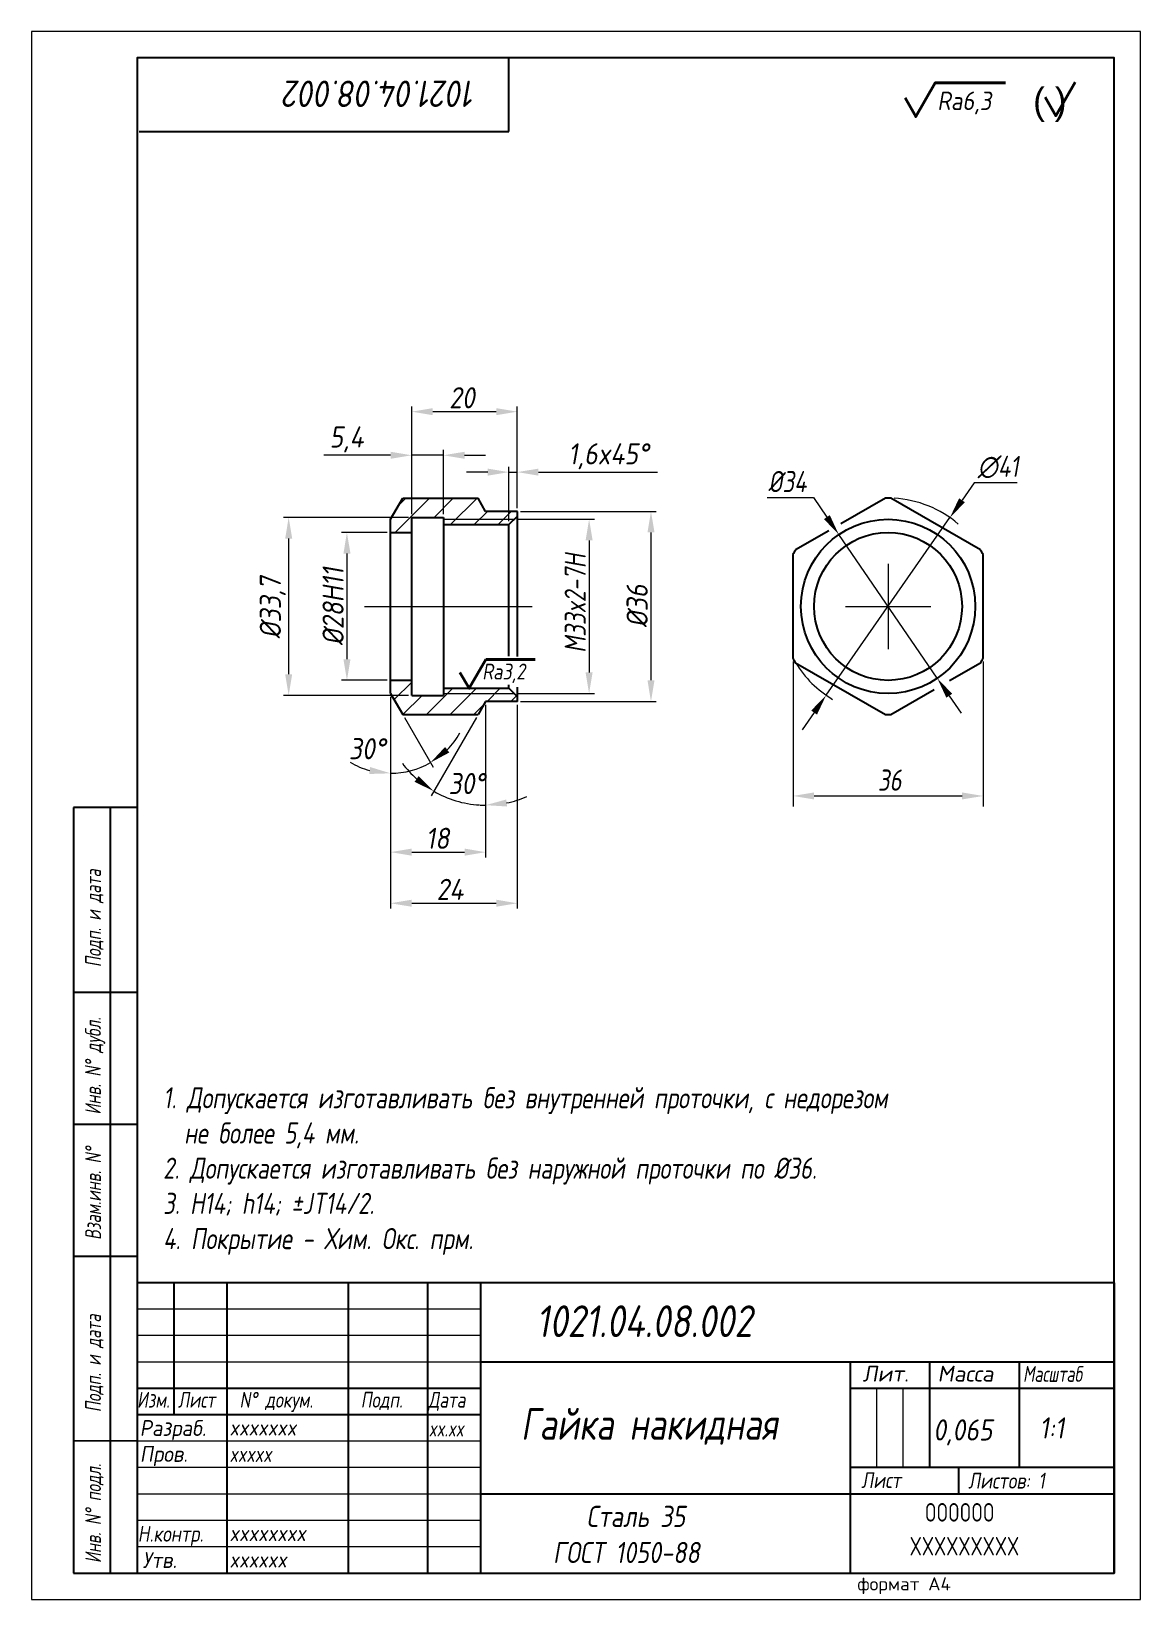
# Model space of a CAD drawing. Header units: millimetres. Extents: x 1943 to 2153, y -3264 to -2967.
import ezdxf

# ---------------------------------------------------------------- set-up
doc = ezdxf.new("R2010")
doc.units = ezdxf.units.MM
doc.linetypes.add('CENTER', pattern=[50.8, 31.75, -6.35, 6.35, -6.35])
for name, color, linetype, lineweight in [('Ax', 1, 'CENTER', 18), ('Dim', 3, 'Continuous', 40), ('Hatch', 5, 'Continuous', 18), ('Slim', 8, 'Continuous', 18), ('Text', 2, 'Continuous', 40), ('Wide', 31, 'Continuous', 60)]:
    doc.layers.add(name, color=color, linetype=linetype, lineweight=lineweight)
doc.styles.add('курсив', font='romans.shx', dxfattribs={"oblique": 10})
doc.styles.add('курсив 0_75', font='romans.shx', dxfattribs={"width": 0.75, "oblique": 10})
doc.styles.add('курсив 0_85', font='romans.shx', dxfattribs={"width": 0.85, "oblique": 10})
doc.dimstyles.new('к1_1', dxfattribs={"dimtxt": 4, "dimasz": 4, "dimexe": 1, "dimexo": 0.625, "dimtad": 1, "dimtxsty": 'курсив 0_85', "dimcen": 0, "dimadec": 0, "dimazin": 0, "dimtfac": 1, "dimtmove": 0, "dimatfit": 3, "dimldrblk": 'DOTSMALL', "dimfxl": 1, "dimlwd": 18, "dimlwe": 18, "dimarcsym": 0})
doc.dimstyles.new('к1_1св', dxfattribs={"dimtxt": 4, "dimasz": 4, "dimexe": 2, "dimexo": 0.625, "dimgap": 1, "dimtad": 1, "dimtoh": 1, "dimtxsty": 'курсив 0_75', "dimcen": 0, "dimadec": 0, "dimazin": 0, "dimtfac": 1, "dimtmove": 0, "dimatfit": 3, "dimldrblk": 'DOTSMALL', "dimfxl": 1, "dimlwd": 18, "dimlwe": 18, "dimarcsym": 0})

# ---------------------------------------------------------------- blocks, each defined once
blk = doc.blocks.new('*D696')
at = {"layer": 'Defpoints', "color": 0, "transparency": 16777216}
for p in [(2011.4, -3062.22), (2003.14, -3090.22), (2011.4, -3090.22)]:
    blk.add_point(p, dxfattribs=at)
at = {"layer": 'Dim', "color": 0, "lineweight": 18, "transparency": 16777216}
for p, q in [((2010.78, -3062.22), (2002.14, -3062.22)), ((2003.14, -3066.22), (2003.14, -3086.22)), ((2010.78, -3090.22), (2002.14, -3090.22))]:
    blk.add_line(p, q, dxfattribs=at)
at = {"layer": 'Dim', "color": 0, "transparency": 16777216}
for points in [[(2002.48, -3066.22), (2003.81, -3066.22), (2003.14, -3062.22)], [(2002.48, -3086.22), (2003.81, -3086.22), (2003.14, -3090.22)]]:
    blk.add_solid(points, dxfattribs=at)
at = {"layer": 'Dim', "color": 0, "transparency": 16777216, "insert": (2000.52, -3076.22), "char_height": 4, "attachment_point": 5, "rotation": 90, "style": 'курсив 0_85'}
blk.add_mtext('%%c28H11', dxfattribs=at)
blk = doc.blocks.new('_DotSmall')
at = {"color": 0, "linetype": 'ByBlock', "const_width": 0.5}
blk.add_lwpolyline([(-122670.927, 17467.939, 1), (-122670.802, 17467.939, 1)], format="xyb", close=True, dxfattribs=at)
blk = doc.blocks.new('*D697')
at = {"layer": 'Defpoints', "color": 0, "transparency": 16777216}
for p in [(2015.4, -3059.37), (1992.11, -3093.07), (2015.4, -3093.07)]:
    blk.add_point(p, dxfattribs=at)
at = {"layer": 'Dim', "color": 0, "lineweight": 18, "transparency": 16777216}
for p, q in [((2014.78, -3059.37), (1991.11, -3059.37)), ((1992.11, -3063.37), (1992.11, -3089.07)), ((2014.78, -3093.07), (1991.11, -3093.07))]:
    blk.add_line(p, q, dxfattribs=at)
at = {"layer": 'Dim', "color": 0, "transparency": 16777216}
for points in [[(1991.45, -3063.37), (1992.78, -3063.37), (1992.11, -3059.37)], [(1991.45, -3089.07), (1992.78, -3089.07), (1992.11, -3093.07)]]:
    blk.add_solid(points, dxfattribs=at)
at = {"layer": 'Dim', "color": 0, "transparency": 16777216, "insert": (1989.11, -3076.46), "char_height": 4, "attachment_point": 5, "rotation": 90, "style": 'курсив 0_85'}
blk.add_mtext('%%c33,7', dxfattribs=at)
blk = doc.blocks.new('*D698')
at = {"layer": 'Defpoints', "color": 0, "transparency": 16777216}
for p in [(2035.4, -3058.22), (2035.4, -3094.22), (2060.7, -3094.22)]:
    blk.add_point(p, dxfattribs=at)
at = {"layer": 'Dim', "color": 0, "lineweight": 18, "transparency": 16777216}
for p, q in [((2036.03, -3058.22), (2061.7, -3058.22)), ((2060.7, -3062.22), (2060.7, -3090.22)), ((2036.03, -3094.22), (2061.7, -3094.22))]:
    blk.add_line(p, q, dxfattribs=at)
at = {"layer": 'Dim', "color": 0, "transparency": 16777216}
for points in [[(2060.04, -3062.22), (2061.37, -3062.22), (2060.7, -3058.22)], [(2060.04, -3090.22), (2061.37, -3090.22), (2060.7, -3094.22)]]:
    blk.add_solid(points, dxfattribs=at)
at = {"layer": 'Dim', "color": 0, "transparency": 16777216, "insert": (2058.08, -3076.16), "char_height": 4, "attachment_point": 5, "rotation": 90, "style": 'курсив 0_85'}
blk.add_mtext('%%c36', dxfattribs=at)
blk = doc.blocks.new('*D699')
at = {"layer": 'Defpoints', "color": 0, "transparency": 16777216}
for p in [(2034.8, -3059.72), (2034.8, -3092.72), (2048.99, -3092.72)]:
    blk.add_point(p, dxfattribs=at)
at = {"layer": 'Dim', "color": 0, "lineweight": 18, "transparency": 16777216}
for p, q in [((2035.43, -3059.72), (2049.99, -3059.72)), ((2048.99, -3063.72), (2048.99, -3088.72)), ((2035.43, -3092.72), (2049.99, -3092.72))]:
    blk.add_line(p, q, dxfattribs=at)
at = {"layer": 'Dim', "color": 0, "transparency": 16777216}
for points in [[(2048.32, -3063.72), (2049.65, -3063.72), (2048.99, -3059.72)], [(2048.32, -3088.72), (2049.65, -3088.72), (2048.99, -3092.72)]]:
    blk.add_solid(points, dxfattribs=at)
at = {"layer": 'Dim', "color": 0, "transparency": 16777216, "insert": (2046.36, -3075.65), "char_height": 4, "attachment_point": 5, "rotation": 90, "style": 'курсив 0_75'}
blk.add_mtext('M33x2-7H', dxfattribs=at)
blk = doc.blocks.new('*D700')
at = {"layer": 'Defpoints', "color": 0, "transparency": 16777216}
for p in [(2011.4, -3092.72), (2035.4, -3094.22), (2035.4, -3132.44)]:
    blk.add_point(p, dxfattribs=at)
at = {"layer": 'Dim', "color": 0, "lineweight": 18, "transparency": 16777216}
for p, q in [((2011.4, -3093.35), (2011.4, -3133.44)), ((2035.4, -3094.85), (2035.4, -3133.44)), ((2015.4, -3132.44), (2031.4, -3132.44))]:
    blk.add_line(p, q, dxfattribs=at)
at = {"layer": 'Dim', "color": 0, "transparency": 16777216}
for points in [[(2015.4, -3131.77), (2015.4, -3133.1), (2011.4, -3132.44)], [(2031.4, -3131.77), (2031.4, -3133.1), (2035.4, -3132.44)]]:
    blk.add_solid(points, dxfattribs=at)
at = {"layer": 'Dim', "color": 0, "transparency": 16777216, "insert": (2022.66, -3129.81), "char_height": 4, "attachment_point": 5, "style": 'курсив 0_85'}
blk.add_mtext('24', dxfattribs=at)
blk = doc.blocks.new('*D701')
at = {"layer": 'Defpoints', "color": 0, "transparency": 16777216}
for p in [(2011.4, -3092.72), (2029.4, -3094.22), (2029.4, -3122.76)]:
    blk.add_point(p, dxfattribs=at)
at = {"layer": 'Dim', "color": 0, "lineweight": 18, "transparency": 16777216}
for p, q in [((2011.4, -3093.35), (2011.4, -3123.76)), ((2029.4, -3094.85), (2029.4, -3123.76)), ((2015.4, -3122.76), (2025.4, -3122.76))]:
    blk.add_line(p, q, dxfattribs=at)
at = {"layer": 'Dim', "color": 0, "transparency": 16777216}
for points in [[(2015.4, -3122.09), (2015.4, -3123.43), (2011.4, -3122.76)], [(2025.4, -3122.09), (2025.4, -3123.43), (2029.4, -3122.76)]]:
    blk.add_solid(points, dxfattribs=at)
at = {"layer": 'Dim', "color": 0, "transparency": 16777216, "insert": (2020.3, -3120.14), "char_height": 4, "attachment_point": 5, "style": 'курсив 0_85'}
blk.add_mtext('18', dxfattribs=at)
blk = doc.blocks.new('*D702')
at = {"layer": 'Defpoints', "color": 0, "transparency": 16777216}
for p in [(2035.4, -3039.34), (2035.4, -3058.22), (2015.4, -3059.37)]:
    blk.add_point(p, dxfattribs=at)
at = {"layer": 'Dim', "color": 0, "lineweight": 18, "transparency": 16777216}
for p, q in [((2015.4, -3058.75), (2015.4, -3038.34)), ((2019.4, -3039.34), (2031.4, -3039.34)), ((2035.4, -3057.6), (2035.4, -3038.34))]:
    blk.add_line(p, q, dxfattribs=at)
at = {"layer": 'Dim', "color": 0, "transparency": 16777216}
for points in [[(2019.4, -3038.67), (2019.4, -3040.01), (2015.4, -3039.34)], [(2031.4, -3038.67), (2031.4, -3040.01), (2035.4, -3039.34)]]:
    blk.add_solid(points, dxfattribs=at)
at = {"layer": 'Dim', "color": 0, "transparency": 16777216, "insert": (2024.92, -3036.71), "char_height": 4, "attachment_point": 5, "style": 'курсив 0_85'}
blk.add_mtext('20', dxfattribs=at)
blk = doc.blocks.new('*D703')
at = {"layer": 'Defpoints', "color": 0, "transparency": 16777216}
for p in [(2015.4, -3047.6), (2015.4, -3059.37), (2021.4, -3059.37)]:
    blk.add_point(p, dxfattribs=at)
at = {"layer": 'Dim', "color": 0, "lineweight": 18, "transparency": 16777216}
for p, q in [((2015.4, -3058.75), (2015.4, -3046.6)), ((2021.4, -3058.75), (2021.4, -3046.6)), ((2011.4, -3047.6), (1998.76, -3047.6)), ((2021.4, -3047.6), (2015.4, -3047.6)), ((2025.4, -3047.6), (2029.4, -3047.6))]:
    blk.add_line(p, q, dxfattribs=at)
at = {"layer": 'Dim', "color": 0, "transparency": 16777216}
for points in [[(2011.4, -3046.94), (2011.4, -3048.27), (2015.4, -3047.6)], [(2025.4, -3046.94), (2025.4, -3048.27), (2021.4, -3047.6)]]:
    blk.add_solid(points, dxfattribs=at)
at = {"layer": 'Dim', "color": 0, "transparency": 16777216, "insert": (2003.08, -3044.6), "char_height": 4, "attachment_point": 5, "style": 'курсив 0_85'}
blk.add_mtext('5,4', dxfattribs=at)
blk = doc.blocks.new('*D122')
at = {"layer": 'Defpoints', "color": 0, "transparency": 16777216}
for p in [(2117.3, -3059.4), (2093.87, -3093.04)]:
    blk.add_point(p, dxfattribs=at)
at = {"layer": 'Dim', "color": 0, "lineweight": 18, "transparency": 16777216}
for p, q in [((2121.88, -3052.83), (2119.59, -3056.12)), ((2130.01, -3052.83), (2121.88, -3052.83)), ((2093.87, -3093.04), (2117.3, -3059.4)), ((2091.58, -3096.32), (2089.3, -3099.61))]:
    blk.add_line(p, q, dxfattribs=at)
blk.add_arc((2105.59, -3076.22), 20.5, 49.5526, 86.8453, dxfattribs=at)
at = {"layer": 'Dim', "color": 0, "transparency": 16777216}
for points in [[(2119.04, -3055.74), (2120.14, -3056.5), (2117.3, -3059.4)], [(2091.04, -3095.94), (2092.13, -3096.71), (2093.87, -3093.04)]]:
    blk.add_solid(points, dxfattribs=at)
at = {"layer": 'Dim', "color": 0, "transparency": 16777216, "insert": (2126.44, -3049.83), "char_height": 4, "attachment_point": 5, "style": 'курсив 0_75'}
blk.add_mtext('∅41', dxfattribs=at)
blk = doc.blocks.new('*D123')
at = {"layer": 'Defpoints', "color": 0, "transparency": 16777216}
for p in [(2087.59, -3086.03), (2123.59, -3086.03), (2123.59, -3112.12)]:
    blk.add_point(p, dxfattribs=at)
at = {"layer": 'Dim', "color": 0, "lineweight": 18, "transparency": 16777216}
for p, q in [((2087.59, -3086.66), (2087.59, -3114.12)), ((2123.59, -3086.66), (2123.59, -3114.12)), ((2091.59, -3112.12), (2119.59, -3112.12))]:
    blk.add_line(p, q, dxfattribs=at)
at = {"layer": 'Dim', "color": 0, "transparency": 16777216}
for points in [[(2091.59, -3111.45), (2091.59, -3112.78), (2087.59, -3112.12)], [(2119.59, -3111.45), (2119.59, -3112.78), (2123.59, -3112.12)]]:
    blk.add_solid(points, dxfattribs=at)
at = {"layer": 'Dim', "color": 0, "transparency": 16777216, "insert": (2105.89, -3109.12), "char_height": 4, "attachment_point": 5, "style": 'курсив 0_75'}
blk.add_mtext('36', dxfattribs=at)
blk = doc.blocks.new('*D124')
at = {"layer": 'Defpoints', "color": 0, "transparency": 16777216}
for p in [(2096.26, -3062.61), (2114.91, -3089.83)]:
    blk.add_point(p, dxfattribs=at)
at = {"layer": 'Dim', "color": 0, "lineweight": 18, "transparency": 16777216}
for p, q in [((2082.69, -3055.58), (2091.45, -3055.58)), ((2091.45, -3055.58), (2094, -3059.31)), ((2114.91, -3089.83), (2096.26, -3062.61)), ((2117.17, -3093.13), (2119.43, -3096.43))]:
    blk.add_line(p, q, dxfattribs=at)
at = {"layer": 'Dim', "color": 0, "transparency": 16777216}
for points in [[(2094.55, -3058.93), (2093.45, -3059.69), (2096.26, -3062.61)], [(2117.72, -3092.76), (2116.62, -3093.51), (2114.91, -3089.83)]]:
    blk.add_solid(points, dxfattribs=at)
at = {"layer": 'Dim', "color": 0, "transparency": 16777216, "insert": (2086.52, -3052.58), "char_height": 4, "attachment_point": 5, "style": 'курсив 0_75'}
blk.add_mtext('%%c34', dxfattribs=at)
blk = doc.blocks.new('*D704')
at = {"layer": 'Defpoints', "color": 0, "transparency": 16777216}
for p in [(2011.4, -3092.72), (2011.4, -3093.35), (2011.4, -3096.12), (2013.71, -3096.72), (2016.57, -3106.92)]:
    blk.add_point(p, dxfattribs=at)
at = {"layer": 'Dim', "color": 0, "lineweight": 18, "transparency": 16777216}
for p, q in [((2011.4, -3096.74), (2011.4, -3108.83)), ((2014.02, -3097.26), (2019.46, -3106.67))]:
    blk.add_line(p, q, dxfattribs=at)
for start, end in [(315.2143, 330.4286), (239.5714, 254.7857), (270, 300)]:
    blk.add_arc((2011.4, -3092.72), 15.11, start, end, dxfattribs=at)
at = {"layer": 'Dim', "color": 0, "transparency": 16777216}
for points in [[(2022.53, -3103.89), (2021.72, -3102.84), (2018.96, -3105.8)], [(2007.52, -3106.64), (2007.35, -3107.96), (2011.4, -3107.83)]]:
    blk.add_solid(points, dxfattribs=at)
at = {"layer": 'Dim', "color": 0, "transparency": 16777216, "insert": (2006.98, -3103.17), "char_height": 4, "attachment_point": 5, "style": 'курсив 0_85'}
blk.add_mtext('30°', dxfattribs=at)
blk = doc.blocks.new('*D705')
at = {"layer": 'Defpoints', "color": 0, "transparency": 16777216}
for p in [(2029.4, -3094.22), (2027.96, -3096.72), (2029.4, -3094.85), (2029.4, -3097.55), (2022.68, -3112.68)]:
    blk.add_point(p, dxfattribs=at)
at = {"layer": 'Dim', "color": 0, "lineweight": 18, "transparency": 16777216}
for p, q in [((2027.65, -3097.26), (2019.08, -3112.1)), ((2029.4, -3098.18), (2029.4, -3114.86))]:
    blk.add_line(p, q, dxfattribs=at)
for start, end in [(216.6242, 228.3121), (240, 266.6149), (281.6879, 293.3758), (266.9878, 270)]:
    blk.add_arc((2029.4, -3094.22), 19.64, start, end, dxfattribs=at)
at = {"layer": 'Dim', "color": 0, "transparency": 16777216}
for points in [[(2016.73, -3108.35), (2015.95, -3109.43), (2019.58, -3111.23)], [(2033.45, -3114.12), (2033.31, -3112.79), (2029.4, -3113.86)]]:
    blk.add_solid(points, dxfattribs=at)
at = {"layer": 'Dim', "color": 0, "transparency": 16777216, "insert": (2025.83, -3109.77), "char_height": 4, "attachment_point": 5, "style": 'курсив 0_85'}
blk.add_mtext('30°', dxfattribs=at)
blk = doc.blocks.new('*D706')
at = {"layer": 'Defpoints', "color": 0, "transparency": 16777216}
for p in [(2035.4, -3050.79), (2035.4, -3058.22), (2033.8, -3060.72)]:
    blk.add_point(p, dxfattribs=at)
at = {"layer": 'Dim', "color": 0, "lineweight": 18, "transparency": 16777216}
for p, q in [((2033.8, -3060.1), (2033.8, -3049.79)), ((2035.4, -3057.6), (2035.4, -3049.79)), ((2029.8, -3050.79), (2025.8, -3050.79)), ((2033.8, -3050.79), (2035.4, -3050.79)), ((2039.4, -3050.79), (2061.95, -3050.79))]:
    blk.add_line(p, q, dxfattribs=at)
at = {"layer": 'Dim', "color": 0, "transparency": 16777216}
for points in [[(2029.8, -3050.13), (2029.8, -3051.46), (2033.8, -3050.79)], [(2039.4, -3050.13), (2039.4, -3051.46), (2035.4, -3050.79)]]:
    blk.add_solid(points, dxfattribs=at)
at = {"layer": 'Dim', "color": 0, "transparency": 16777216, "insert": (2052.67, -3047.79), "char_height": 4, "attachment_point": 5, "style": 'курсив 0_85'}
blk.add_mtext('1,6x45%%d', dxfattribs=at)

msp = doc.modelspace()

# ---------------------------------------------------------------- hatches: boundary and pattern name
at = {"layer": 'Hatch'}
h = msp.add_hatch(dxfattribs=at)
h.set_pattern_fill('ANSI31', color=256, style=0)
h.set_pattern_definition([(45, (-7657.0142, 433.5322), (-2.245064, 2.245064), [])])
h.paths.add_polyline_path([(2013.71, -3055.721), (2011.401, -3059.721), (2011.401, -3062.221), (2015.401, -3062.221), (2015.401, -3059.371), (2021.401, -3059.371), (2021.401, -3059.721), (2034.801, -3059.721), (2035.401, -3059.121), (2035.401, -3058.221), (2029.401, -3058.221), (2027.958, -3055.721)])
h.paths.add_polyline_path([(2021.401, -3059.721), (2021.401, -3060.721), (2033.801, -3060.721), (2034.801, -3059.721)], flags=17)
h.paths.add_polyline_path([(2034.801, -3092.721), (2033.801, -3091.721), (2021.401, -3091.721), (2021.401, -3092.721)], flags=17)
h.paths.add_polyline_path([(2027.958, -3096.721), (2029.401, -3094.221), (2035.401, -3094.221), (2035.401, -3093.321), (2034.801, -3092.721), (2021.401, -3092.721), (2021.401, -3093.071), (2015.401, -3093.071), (2015.401, -3090.221), (2011.401, -3090.221), (2011.401, -3092.721), (2013.71, -3096.721)])

# ---------------------------------------------------------------- linework, layer by layer
for p, q in [((2033.813, -2986.314), (2033.813, -2972.314)), ((1963.813, -2986.314), (2033.813, -2986.314)), ((2011.401, -3059.721), (2013.71, -3055.721)), ((2013.71, -3055.721), (2027.958, -3055.721)), ((2029.401, -3058.221), (2027.958, -3055.721)), ((2035.401, -3058.221), (2029.401, -3058.221)), ((2035.401, -3085.72), (2035.401, -3058.221)), ((2011.401, -3092.721), (2011.401, -3059.721)), ((2015.401, -3093.071), (2015.401, -3059.371)), ((2015.401, -3059.371), (2021.401, -3059.371)), ((2021.401, -3059.371), (2021.401, -3093.071)), ((2021.401, -3060.721), (2033.801, -3060.721)), ((2033.801, -3060.721), (2035.401, -3059.121)), ((2033.801, -3085.656), (2033.801, -3060.721)), ((2011.401, -3062.221), (2015.401, -3062.221)), ((2011.401, -3090.221), (2015.401, -3090.221)), ((2021.401, -3091.721), (2033.801, -3091.721)), ((2033.801, -3091.721), (2033.801, -3091.094)), ((2033.801, -3091.721), (2035.401, -3093.321)), ((2035.401, -3094.221), (2035.401, -3091.543)), ((2011.401, -3092.721), (2013.71, -3096.721)), ((2015.401, -3093.071), (2021.401, -3093.071)), ((2029.401, -3094.221), (2027.958, -3096.721)), ((2035.401, -3094.221), (2029.401, -3094.221)), ((2013.71, -3096.721), (2027.958, -3096.721)), ((1951.4, -3114.32), (1951.4, -3259.32)), ((1963.4, -3114.32), (1951.4, -3114.32)), ((1958.401, -3259.25), (1958.401, -3114.32)), ((1963.331, -3149.32), (1951.4, -3149.322)), ((1963.314, -3174.32), (1951.4, -3174.32)), ((1951.4, -3199.318), (1951.4, -3199.318)), ((1963.4, -3199.32), (1951.4, -3199.318)), ((2148.4, -3204.32), (1963.4, -3204.32)), ((1970.4, -3204.32), (1970.4, -3229.32)), ((1980.4, -3204.32), (1980.4, -3259.32)), ((2003.4, -3204.32), (2003.4, -3259.32)), ((2018.4, -3204.32), (2018.4, -3259.32)), ((2028.4, -3204.32), (2028.4, -3259.32)), ((2148.4, -3259.32), (2148.4, -3204.32)), ((2148.4, -3204.32), (2148.4, -3259.32)), ((2098.4, -3219.32), (2028.4, -3219.32)), ((2098.4, -3219.32), (2098.4, -3259.32)), ((2148.4, -3219.32), (2098.4, -3219.32)), ((2113.4, -3219.32), (2113.4, -3239.32)), ((2130.4, -3219.32), (2130.4, -3239.32)), ((2028.4, -3224.32), (1963.4, -3224.32)), ((2148.4, -3224.32), (2098.4, -3224.32)), ((2028.4, -3229.32), (1963.4, -3229.32)), ((1963.4, -3234.321), (1951.4, -3234.251)), ((2148.4, -3239.32), (2098.4, -3239.32)), ((2118.905, -3239.32), (2118.905, -3244.32)), ((2098.4, -3244.32), (2028.4, -3244.32)), ((2148.4, -3244.32), (2098.4, -3244.32)), ((1951.4, -3259.32), (1963.4, -3259.32)), ((1963.4, -3259.32), (2148.4, -3259.32))]:
    msp.add_line(p, q)
msp.add_lwpolyline([(1963.4, -3259.32), (2148.4, -3259.32), (2148.4, -2972.32), (1963.4, -2972.32)], close=True)
for points in [[(2105.083, -3055.727), (2096.648, -3060.597)], [(2123.083, -3065.537), (2106.091, -3055.727)], [(2094.364, -3061.915), (2088.091, -3065.537)], [(2087.587, -3066.41), (2087.587, -3086.031)], [(2123.587, -3086.031), (2123.587, -3066.41)], [(2088.091, -3086.904), (2105.083, -3096.714)], [(2117.228, -3090.284), (2123.083, -3086.904)], [(2106.091, -3096.714), (2114.298, -3091.976)]]:
    msp.add_lwpolyline(points)
for radius in [16.5, 14.004]:
    msp.add_circle((2105.587, -3076.221), radius)
for start, end in [(88.59212, 91.40788), (148.59212, 151.40788), (28.59212, 31.40788), (208.59212, 211.40788), (328.59212, 331.40788), (268.59212, 271.40788)]:
    msp.add_arc((2105.587, -3076.221), 20.5, start, end)
at = {"layer": 'Ax'}
for p, q in [((2105.587, -3068.138), (2105.587, -3084.303)), ((2006.437, -3076.221), (2039.627, -3076.221)), ((2097.504, -3076.221), (2113.67, -3076.221))]:
    msp.add_line(p, q, dxfattribs=at)
at = {"layer": 'Hatch'}
for p, q in [((2011.401, -3093.346), (2011.401, -3096.119)), ((2029.401, -3094.846), (2029.401, -3097.552))]:
    msp.add_line(p, q, dxfattribs=at)
at = {"layer": 'Slim'}
for p, q in [((2021.401, -3059.721), (2034.801, -3059.721)), ((2021.401, -3092.721), (2034.801, -3092.721)), ((2028.4, -3209.32), (1963.4, -3209.32)), ((2028.4, -3214.32), (1963.4, -3214.32)), ((2028.4, -3219.32), (1963.4, -3219.32)), ((2103.4, -3224.32), (2103.4, -3239.32)), ((2108.4, -3224.32), (2108.4, -3239.32)), ((2028.4, -3234.32), (1963.4, -3234.32)), ((2028.4, -3239.32), (1963.4, -3239.32)), ((2028.4, -3244.32), (1963.4, -3244.32)), ((2028.4, -3249.32), (1963.4, -3249.32)), ((2028.4, -3254.32), (1963.4, -3254.32))]:
    msp.add_line(p, q, dxfattribs=at)
msp.add_lwpolyline([(1943.4, -3264.32), (2153.4, -3264.32), (2153.4, -2967.32), (1943.4, -2967.32)], close=True, dxfattribs=at)
msp.add_arc((2105.587, -3076.221), 20.5, 211.40788, 239.20541, dxfattribs=at)
at = {"layer": 'Text'}
msp.add_line((2029.437, -3086.258), (2038.776, -3086.258), dxfattribs=at)
for points in [[(2108.796, -2979.933), (2110.823, -2983.444), (2114.502, -2977.071), (2127.798, -2977.071)], [(2135.299, -2979.785), (2137.326, -2983.295), (2141.006, -2976.923)], [(2024.546, -3088.711), (2026.283, -3091.721), (2029.437, -3086.258)]]:
    msp.add_lwpolyline(points, dxfattribs=at)

# ---------------------------------------------------------------- texts
at = {"layer": 'Text', "oblique": 10}
for s, height, rotation, style, width, p in [('1021.04.08.002', 5, 180, 'курсив', 0.85, (2027.565, -2976.638)), ('Подп. и дата', 3, 90, 'курсив 0_75', 0.7, (1956.59, -3144.538)), ('Инв. N%%D дубл.', 3, 90, 'курсив 0_75', 0.7, (1956.557, -3172.471)), ('Взам.инв. N%%D', 3, 90, 'курсив 0_75', 0.7, (1956.59, -3196.199)), ('Подп. и дата', 3, 90, 'курсив 0_75', 0.7, (1956.59, -3228.825)), ('Инв. N%%D подл.', 3, 90, 'курсив 0_75', 0.7, (1956.59, -3257.397))]:
    msp.add_text(s, height=height, rotation=rotation, dxfattribs=dict(at, style=style, width=width)).set_placement(p)
for s, height, style, width, p in [('Ra6,3', 3.5, 'курсив 0_85', 0.85, (2114.906, -2982.224)), ('Ra3,2', 3, 'курсив', 0.8, (2028.757, -3090.061)), ('1021.04.08.002', 6, 'курсив', 0.8, (2038.981, -3214.589)), ('Масштаб', 3, 'курсив', 0.7, (2131.134, -3223.074)), ('Изм.', 3, 'курсив 0_75', 0.75, (1963.4, -3227.966)), ('Лист', 3, 'курсив 0_75', 0.75, (1971.136, -3227.966)), ('N%%D докум.', 3, 'курсив 0_75', 0.75, (1982.808, -3227.966)), ('Подп.', 3, 'курсив 0_75', 0.75, (2005.749, -3227.966)), ('Дата', 3, 'курсив 0_75', 0.75, (2018.522, -3227.966)), ('Гайка накидная', 6, 'курсив 0_75', 0.75, (2036.066, -3234.047)), ('Разраб.', 3, 'курсив', 0.9, (1963.914, -3233.322)), ('xxxxxxx', 3, 'курсив 0_85', 0.85, (1980.906, -3233.241)), ('0,065', 4, 'курсив 0_85', 0.85, (2114.145, -3234.184)), ('1:1', 4, 'курсив 0_85', 0.85, (2134.256, -3233.804)), ('Пров.', 3, 'курсив', 0.9, (1963.94, -3238.226)), ('xxxxx', 3, 'курсив 0_85', 0.75, (1980.906, -3238.241)), ('Лист', 3, 'курсив', 0.8, (2100.502, -3243.19)), ('Листов: 1', 3, 'курсив', 0.8, (2120.746, -3243.295)), ('Сталь 35', 4, 'курсив', 0.8, (2048.495, -3250.555)), ('Н.контр.', 3, 'курсив', 0.8, (1963.531, -3253.345)), ('xxxxxxxx', 3, 'курсив 0_85', 0.85, (1980.906, -3253.241)), (' ГОСТ 1050-88', 4, 'курсив', 0.8, (2040.023, -3257.389)), ('Утв.', 3, 'курсив', 0.9, (1964.462, -3258.323)), ('xxxxxx', 3, 'курсив 0_85', 0.85, (1980.906, -3258.241))]:
    msp.add_text(s, height=height, dxfattribs=dict(at, style=style, width=width)).set_placement(p)
at = {"layer": 'Text'}
msp.add_text('( )', height=5, dxfattribs=at).set_placement((2133.056, -2982.967))
at = {"layer": 'Text', "style": 'курсив', "oblique": 10}
for s, p in [('Лит.', (2100.755, -3223.026)), ('Масса', (2114.954, -3223.026))]:
    msp.add_text(s, height=3, dxfattribs=at).set_placement(p)
at = {"layer": 'Text', "ltscale": 0.8, "style": 'курсив', "oblique": 10, "width": 0.7}
msp.add_text('xx.xx', height=3, dxfattribs=at).set_placement((2018.627, -3233.427))
at = {"layer": 'Text', "style": 'курсив'}
msp.add_text('формат А4', height=2.5, dxfattribs=at).set_placement((2099.782, -3262.583))
at = {"layer": 'Text', "ltscale": 6, "insert": (1968.343, -3167.278), "char_height": 4, "width": 177.75258, "attachment_point": 1, "style": 'курсив 0_75'}
msp.add_mtext('1. Допускается изготавливать без внутренней проточки, с недорезом\\P  не более 5,4 мм.\\P2. Допускается изготавливать без наружной проточки по %%C36.\\P3. H14; h14; %%PJT14/2.\\P4. Покрытие - Хим. Окс. прм.', dxfattribs=at)
at = {"layer": 'Wide', "lineweight": 50, "style": 'курсив', "width": 0.7}
for s, p in [('OOOOOO', (2112.552, -3249.54)), ('XXXXXXXXX', (2109.679, -3255.95))]:
    msp.add_text(s, height=3.5, dxfattribs=at).set_placement(p)

# ---------------------------------------------------------------- dimensions: what is measured, and where the dimension line sits
at = {"layer": 'Dim'}
for base, p1, p2, dimstyle, picture, middle in [((2035.401, -3039.34), (2015.401, -3059.371), (2035.401, -3058.221), 'к1_1', '*D702', (2024.923, -3039.34)), ((2123.587, -3112.117), (2087.587, -3086.031), (2123.587, -3086.031), 'к1_1св', '*D123', (2105.89, -3112.117)), ((2035.401, -3132.436), (2011.401, -3092.721), (2035.401, -3094.221), 'к1_1', '*D700', (2022.66, -3132.436)), ((2029.401, -3122.761), (2011.401, -3092.721), (2029.401, -3094.221), 'к1_1', '*D701', (2020.297, -3122.761))]:
    dim = msp.add_linear_dim(base=base, p1=p1, p2=p2, dimstyle=dimstyle, dxfattribs=at)
    dim.commit()
    dim.dimension.update_dxf_attribs({"geometry": picture, "text_midpoint": middle, "dimtype": 160})
for base, p1, p2, text, picture, middle in [((2015.401, -3047.602), (2021.401, -3059.371), (2015.401, -3059.371), '5,4', '*D703', (2003.083, -3047.602)), ((2035.401, -3050.793), (2033.801, -3060.721), (2035.401, -3058.221), '<>x45%%d', '*D706', (2052.674, -3050.793))]:
    dim = msp.add_linear_dim(base=base, p1=p1, p2=p2, text=text, dimstyle='к1_1', dxfattribs=at)
    dim.commit()
    dim.dimension.update_dxf_attribs({"geometry": picture, "text_midpoint": middle, "dimtype": 160})
dim = msp.add_diameter_dim_2p(p1=(2093.87, -3093.042), p2=(2117.303, -3059.399), dimstyle='к1_1св', dxfattribs=at)
dim.commit()
dim.dimension.update_dxf_attribs({"geometry": '*D122', "text_midpoint": (2126.443, -3049.834)})
dim = msp.add_diameter_dim_2p(p1=(2114.913, -3089.832), p2=(2096.261, -3062.609), text='%%c34', dimstyle='к1_1св', dxfattribs=at)
dim.commit()
dim.dimension.update_dxf_attribs({"geometry": '*D124', "text_midpoint": (2086.524, -3055.584), "dimtype": 163})
for base, p1, p2, text, picture, middle in [((2060.705, -3094.221), (2035.401, -3058.221), (2035.401, -3094.221), '%%c<>', '*D698', (2060.705, -3076.158)), ((1992.114, -3093.071), (2015.401, -3059.371), (2015.401, -3093.071), '%%c<>', '*D697', (1992.114, -3076.462)), ((2003.143, -3090.221), (2011.401, -3062.221), (2011.401, -3090.221), '%%c<>H11', '*D696', (2003.143, -3076.221))]:
    dim = msp.add_linear_dim(base=base, p1=p1, p2=p2, angle=90, text=text, dimstyle='к1_1', dxfattribs=at)
    dim.commit()
    dim.dimension.update_dxf_attribs({"geometry": picture, "text_midpoint": middle, "dimtype": 160})
dim = msp.add_linear_dim(base=(2048.986, -3092.721), p1=(2034.801, -3059.721), p2=(2034.801, -3092.721), angle=90, text='M33x2-7H', dimstyle='к1_1', override={"dimtxsty": 'курсив 0_75'}, dxfattribs=at)
dim.commit()
dim.dimension.update_dxf_attribs({"geometry": '*D699', "text_midpoint": (2048.986, -3075.645), "dimtype": 160})
for base, line1, line2, picture, middle in [((2016.568, -3106.917), ((2011.401, -3092.721), (2013.71, -3096.721)), ((2011.401, -3093.346), (2011.401, -3096.119)), '*D704', (2006.978, -3103.173)), ((2022.683, -3112.679), ((2029.401, -3094.846), (2029.401, -3097.552)), ((2029.401, -3094.221), (2027.958, -3096.721)), '*D705', (2025.831, -3109.765))]:
    dim = msp.add_angular_dim_2l(base=base, line1=line1, line2=line2, dimstyle='к1_1', override={"dimtmove": 1}, dxfattribs=at)
    dim.commit()
    dim.dimension.update_dxf_attribs({"geometry": picture, "text_midpoint": middle, "dimtype": 162})

doc.saveas('drawing.dxf')
